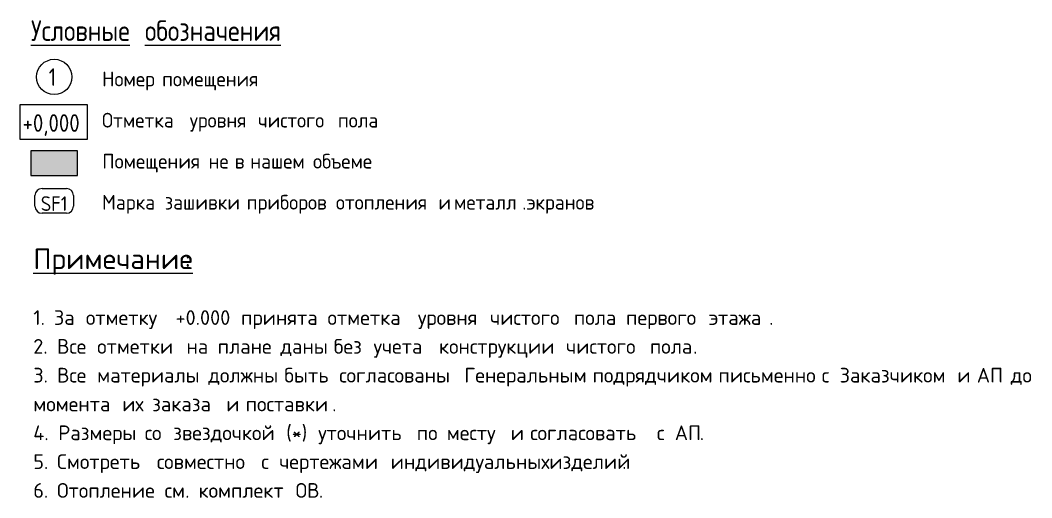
# Model space of a CAD drawing. Header units: millimetres. Extents: x -7229 to 193500, y -8553 to 29000.
# Drawn here: x 176332 to 193500, y 12006 to 20120 of the extents above; entities that cross this region are included whole.
import ezdxf

# ---------------------------------------------------------------- set-up
doc = ezdxf.new("R2010")
doc.units = ezdxf.units.MM
doc.layers.add('A-DETL-2', color=7, linetype='Continuous', lineweight=9)
doc.layers.add('G-ANNO-TEXT', color=7, linetype='Continuous', lineweight=9)
for name, color, linetype, lineweight, true_color in [('A-DETL-GENF-9', 7, 'Continuous', 9, 0xf5f5f5), ('G-ANNO-TEXT-1', 7, 'Continuous', 9, 0x3c3c3c), ('G-ANNO-TEXT-2', 7, 'Continuous', 9, 0x008000)]:
    doc.layers.add(name, color=color, linetype=linetype, lineweight=lineweight, true_color=true_color)
doc.styles.add('GOST Common_1', font='GOST_Common.ttf', dxfattribs={"width": 0.9, "height": 300})
doc.styles.add('GOST Common_3', font='GOST_Common.ttf', dxfattribs={"height": 250})
doc.styles.add('GOST Common_4', font='GOST_Common.ttf', dxfattribs={"width": 0.9, "height": 350})
doc.styles.add('ISOCPEUR_1', font='isocpeur.ttf', dxfattribs={"width": 0.9, "height": 250})
doc.styles.add('ISOCPEUR_4', font='isocpeur.ttf', dxfattribs={"height": 250})
doc.styles.add('ISOCPEUR_5', font='isocpeur.ttf', dxfattribs={"height": 350})

msp = doc.modelspace()

# ---------------------------------------------------------------- hatches: boundary and pattern name
at = {"layer": 'A-DETL-GENF-9'}
msp.add_hatch(color=256, dxfattribs=at).paths.add_polyline_path([(177305.1, 17479.4), (177305.1, 17901), (176512.6, 17901), (176512.6, 17479.4)])

# ---------------------------------------------------------------- linework, layer by layer
at = {"layer": 'A-DETL-2'}
for p, q in [((177305.1, 17901), (176512.6, 17901)), ((176512.6, 17901), (176512.6, 17479.4)), ((177305.1, 17479.4), (177305.1, 17901)), ((176512.6, 17479.4), (177305.1, 17479.4)), ((176702.6, 17261.4), (177115.1, 17261.4)), ((176582.6, 16959.7), (176582.6, 17141.4)), ((177235.1, 17141.4), (177235.1, 16959.7)), ((177115.1, 16839.7), (176702.6, 16839.7))]:
    msp.add_line(p, q, dxfattribs=at)
msp.add_circle((176908.9, 19156.2), 300, dxfattribs=at)
for centre, start, end in [((176702.6, 17141.4), 90, 180), ((177115.1, 17141.4), 0, 90), ((176702.6, 16959.7), 180, 270), ((177115.1, 16959.7), 270, 0)]:
    msp.add_arc(centre, 120, start, end, dxfattribs=at)
at = {"layer": 'G-ANNO-TEXT-1', "flags": 128}
msp.add_lwpolyline([(176332.1, 18686.7), (177466, 18686.7), (177466, 18090.7), (176332.1, 18090.7)], close=True, dxfattribs=at)

# ---------------------------------------------------------------- texts
at = {"layer": 'G-ANNO-TEXT', "attachment_point": 1}
for s, insert, char_height, width, style in [('\\LУсловные', (176514.5, 20117.7), 350, 2215.063, 'GOST Common_4'), ('\\L\\fGOST Common|b0|i0|c204|p34|;\\W.9;\\L ', (178342.2, 20117.7), 350, 129.873, 'GOST Common_4'), ('\\Lобозначения', (178449.3, 20117.7), 350, 3015.948, 'GOST Common_4'), ('\\fGOST Common|b0|i0|c204|p34|;\\W.9;1', (176814.5, 19303.4), 300, 173.165, 'GOST Common_1'), ('\\LПримечание', (176553.3, 16240.6), 350, 3110.548, 'ISOCPEUR_5'), ('\\L\\fISOCPEUR|b0|i0|c204|p34|;\\L:', (179119.7, 16240.6), 350, 128.27, 'ISOCPEUR_5'), ('1. ', (176553.3, 15192.7), 250, 424.894, 'ISOCPEUR_4'), ('За', (176903.8, 15192.7), 250, 472.996, 'ISOCPEUR_4'), ('\\fISOCPEUR|b0|i0|c204|p34|; ', (177294.1, 15192.7), 250, 184.388, 'ISOCPEUR_4'), ('отметку', (177446.2, 15192.7), 250, 1651.476, 'ISOCPEUR_4'), (' +0.000 ', (178808.8, 15192.7), 250, 1539.24, 'ISOCPEUR_4'), ('принята', (180078.8, 15192.7), 250, 1595.358, 'ISOCPEUR_4'), ('\\fISOCPEUR|b0|i0|c204|p34|; ', (181395.1, 15192.7), 250, 184.388, 'ISOCPEUR_4'), ('отметка', (181547.3, 15192.7), 250, 1675.527, 'ISOCPEUR_4'), ('\\fISOCPEUR|b0|i0|c204|p34|; ', (182929.7, 15192.7), 250, 184.388, 'ISOCPEUR_4'), ('уровня', (183081.9, 15192.7), 250, 1298.734, 'ISOCPEUR_4'), ('\\fISOCPEUR|b0|i0|c204|p34|; ', (184153.4, 15192.7), 250, 184.388, 'ISOCPEUR_4'), ('чистого', (184305.6, 15192.7), 250, 1539.24, 'ISOCPEUR_4'), ('\\fISOCPEUR|b0|i0|c204|p34|; ', (185575.6, 15192.7), 250, 184.388, 'ISOCPEUR_4'), ('пола', (185727.7, 15192.7), 250, 889.873, 'ISOCPEUR_4'), ('\\fISOCPEUR|b0|i0|c204|p34|; ', (186461.9, 15192.7), 250, 184.388, 'ISOCPEUR_4'), ('первого', (186614, 15192.7), 250, 1515.189, 'ISOCPEUR_4'), ('\\fISOCPEUR|b0|i0|c204|p34|; ', (187864.2, 15192.7), 250, 184.388, 'ISOCPEUR_4'), ('этажа', (188016.3, 15192.7), 250, 1242.616, 'ISOCPEUR_4'), ('\\fISOCPEUR|b0|i0|c204|p34|;.', (189041.6, 15192.7), 250, 88.186, 'ISOCPEUR_4'), ('2. ', (176553.3, 14703.2), 250, 489.029, 'ISOCPEUR_4'), ('Все', (176956.7, 14703.2), 250, 641.35, 'ISOCPEUR_4'), ('\\fISOCPEUR|b0|i0|c204|p34|; ', (177485.9, 14703.2), 250, 184.388, 'ISOCPEUR_4'), ('отметки', (177638.1, 14703.2), 250, 1651.476, 'ISOCPEUR_4'), ('\\fISOCPEUR|b0|i0|c204|p34|; ', (179000.7, 14703.2), 250, 184.388, 'ISOCPEUR_4'), ('на', (179152.8, 14703.2), 250, 456.962, 'ISOCPEUR_4'), ('\\fISOCPEUR|b0|i0|c204|p34|; ', (179529.8, 14703.2), 250, 184.388, 'ISOCPEUR_4'), ('плане', (179682, 14703.2), 250, 1106.329, 'ISOCPEUR_4'), ('\\fISOCPEUR|b0|i0|c204|p34|; ', (180594.8, 14703.2), 250, 184.388, 'ISOCPEUR_4'), ('даны', (180746.9, 14703.2), 250, 913.924, 'ISOCPEUR_4'), ('\\fISOCPEUR|b0|i0|c204|p34|; ', (181501, 14703.2), 250, 184.388, 'ISOCPEUR_4'), ('без', (181653.1, 14703.2), 250, 633.333, 'ISOCPEUR_4'), ('\\fISOCPEUR|b0|i0|c204|p34|; ', (182175.7, 14703.2), 250, 184.388, 'ISOCPEUR_4'), ('учета', (182327.8, 14703.2), 250, 1162.447, 'ISOCPEUR_4'), ('\\fISOCPEUR|b0|i0|c204|p34|; ', (183286.9, 14703.2), 250, 184.388, 'ISOCPEUR_4'), ('конструкции', (183439, 14703.2), 250, 2429.113, 'ISOCPEUR_4'), ('\\fISOCPEUR|b0|i0|c204|p34|; ', (185443.3, 14703.2), 250, 184.388, 'ISOCPEUR_4'), ('чистого', (185595.4, 14703.2), 250, 1539.24, 'ISOCPEUR_4'), ('\\fISOCPEUR|b0|i0|c204|p34|; ', (186865.4, 14703.2), 250, 184.388, 'ISOCPEUR_4'), ('пола', (187017.5, 14703.2), 250, 889.873, 'ISOCPEUR_4'), ('\\fISOCPEUR|b0|i0|c204|p34|;.', (187751.7, 14703.2), 250, 88.186, 'ISOCPEUR_4'), ('3. ', (176553.3, 14213.7), 250, 489.029, 'ISOCPEUR_4'), ('Все', (176956.7, 14213.7), 250, 641.35, 'ISOCPEUR_4'), ('\\fISOCPEUR|b0|i0|c204|p34|; ', (177485.9, 14213.7), 250, 184.388, 'ISOCPEUR_4'), ('материалы', (177638.1, 14213.7), 250, 2100.421, 'ISOCPEUR_4'), ('\\fISOCPEUR|b0|i0|c204|p34|; ', (179371.1, 14213.7), 250, 184.388, 'ISOCPEUR_4'), ('должны', (179523.2, 14213.7), 250, 1378.902, 'ISOCPEUR_4'), ('\\fISOCPEUR|b0|i0|c204|p34|; ', (180660.9, 14213.7), 250, 184.388, 'ISOCPEUR_4'), ('быть', (180813.1, 14213.7), 250, 945.991, 'ISOCPEUR_4'), ('\\fISOCPEUR|b0|i0|c204|p34|; ', (181593.6, 14213.7), 250, 184.388, 'ISOCPEUR_4'), ('согласованы', (181745.7, 14213.7), 250, 2389.029, 'ISOCPEUR_4'), ('\\fISOCPEUR|b0|i0|c204|p34|; ', (183716.9, 14213.7), 250, 184.388, 'ISOCPEUR_4'), ('Генеральным', (183869, 14213.7), 250, 2453.164, 'ISOCPEUR_4'), ('\\fISOCPEUR|b0|i0|c204|p34|; ', (185893.1, 14213.7), 250, 184.388, 'ISOCPEUR_4'), ('подрядчиком', (186045.2, 14213.7), 250, 2405.062, 'ISOCPEUR_4'), ('\\fISOCPEUR|b0|i0|c204|p34|; ', (188029.6, 14213.7), 250, 184.388, 'ISOCPEUR_4'), ('письменно', (188181.7, 14213.7), 250, 1940.084, 'ISOCPEUR_4'), ('\\fISOCPEUR|b0|i0|c204|p34|; ', (189782.4, 14213.7), 250, 184.388, 'ISOCPEUR_4'), ('\\fISOCPEUR|b0|i0|c204|p34|;с', (189934.6, 14213.7), 250, 184.388, 'ISOCPEUR_4'), ('\\fISOCPEUR|b0|i0|c204|p34|; ', (190086.7, 14213.7), 250, 184.388, 'ISOCPEUR_4'), ('Заказчиком', (190238.8, 14213.7), 250, 2236.708, 'ISOCPEUR_4'), ('\\fISOCPEUR|b0|i0|c204|p34|; ', (192084.3, 14213.7), 250, 184.388, 'ISOCPEUR_4'), ('\\fISOCPEUR|b0|i0|c204|p34|;и', (192236.4, 14213.7), 250, 216.456, 'ISOCPEUR_4'), ('\\fISOCPEUR|b0|i0|c204|p34|; ', (192415, 14213.7), 250, 184.388, 'ISOCPEUR_4'), ('АП', (192567.2, 14213.7), 250, 513.08, 'ISOCPEUR_4'), ('\\fISOCPEUR|b0|i0|c204|p34|; ', (192990.5, 14213.7), 250, 184.388, 'ISOCPEUR_4'), ('до', (193142.6, 14213.7), 250, 432.911, 'ISOCPEUR_4'), ('\\fISOCPEUR|b0|i0|c204|p34|; ', (193499.8, 14213.7), 250, 184.388, 'ISOCPEUR_4'), ('момента', (176553.3, 13724.3), 250, 1643.459, 'ISOCPEUR_4'), ('\\fISOCPEUR|b0|i0|c204|p34|; ', (177909.2, 13724.3), 250, 184.388, 'ISOCPEUR_4'), ('их', (178061.4, 13724.3), 250, 432.911, 'ISOCPEUR_4'), ('\\fISOCPEUR|b0|i0|c204|p34|; ', (178418.6, 13724.3), 250, 184.388, 'ISOCPEUR_4'), ('заказа', (178570.7, 13724.3), 250, 1338.818, 'ISOCPEUR_4'), ('\\fISOCPEUR|b0|i0|c204|p34|; ', (179675.3, 13724.3), 250, 184.388, 'ISOCPEUR_4'), ('\\fISOCPEUR|b0|i0|c204|p34|;и', (179827.5, 13724.3), 250, 216.456, 'ISOCPEUR_4'), ('\\fISOCPEUR|b0|i0|c204|p34|; ', (180006.1, 13724.3), 250, 184.388, 'ISOCPEUR_4'), ('поставки', (180158.2, 13724.3), 250, 1779.746, 'ISOCPEUR_4'), ('\\fISOCPEUR|b0|i0|c204|p34|;.', (181626.6, 13724.3), 250, 88.186, 'ISOCPEUR_4'), ('4. ', (176553.3, 13234.8), 250, 513.08, 'ISOCPEUR_4'), ('Размеры', (176976.6, 13234.8), 250, 1595.358, 'ISOCPEUR_4'), ('\\fISOCPEUR|b0|i0|c204|p34|; ', (178292.9, 13234.8), 250, 184.388, 'ISOCPEUR_4'), ('\\fISOCPEUR|b0|i0|c204|p34|; ', (178775.8, 13234.8), 250, 184.388, 'ISOCPEUR_4'), ('звездочкой', (178927.9, 13234.8), 250, 2132.489, 'ISOCPEUR_4'), (' (*) ', (180687.4, 13234.8), 250, 849.789, 'ISOCPEUR_4'), ('\\fISOCPEUR|b0|i0|c204|p34|; ', (182909.9, 13234.8), 250, 184.388, 'ISOCPEUR_4'), ('\\fISOCPEUR|b0|i0|c204|p34|; ', (183419.2, 13234.8), 250, 184.388, 'ISOCPEUR_4'), ('\\fISOCPEUR|b0|i0|c204|p34|; ', (184504, 13234.8), 250, 184.388, 'ISOCPEUR_4'), ('\\fISOCPEUR|b0|i0|c204|p34|; ', (184834.7, 13234.8), 250, 184.388, 'ISOCPEUR_4'), ('\\fISOCPEUR|b0|i0|c204|p34|; ', (186984.5, 13234.8), 250, 184.388, 'ISOCPEUR_4'), ('\\fISOCPEUR|b0|i0|c204|p34|; ', (187288.7, 13234.8), 250, 184.388, 'ISOCPEUR_4'), ('АП', (187440.9, 13234.8), 250, 513.08, 'ISOCPEUR_4'), ('со', (178445, 13234.8), 250, 400.844, 'ISOCPEUR_4'), ('уточнить', (181388.5, 13234.8), 250, 1843.881, 'ISOCPEUR_4'), ('по', (183062, 13234.8), 250, 432.911, 'ISOCPEUR_4'), ('месту', (183571.3, 13234.8), 250, 1130.379, 'ISOCPEUR_4'), ('\\fISOCPEUR|b0|i0|c204|p34|;и', (184656.1, 13234.8), 250, 216.456, 'ISOCPEUR_4'), ('согласовать', (184986.9, 13234.8), 250, 2421.096, 'ISOCPEUR_4'), ('\\fISOCPEUR|b0|i0|c204|p34|;с', (187136.6, 13234.8), 250, 184.388, 'ISOCPEUR_4'), ('\\fISOCPEUR|b0|i0|c204|p34|;.', (187864.2, 13234.8), 250, 88.186, 'ISOCPEUR_4'), ('5. ', (176553.3, 12745.3), 250, 489.029, 'ISOCPEUR_4'), ('Смотреть', (176956.7, 12745.3), 250, 1867.932, 'ISOCPEUR_4'), ('\\fISOCPEUR|b0|i0|c204|p34|; ', (178497.9, 12745.3), 250, 184.388, 'ISOCPEUR_4'), ('\\fISOCPEUR|b0|i0|c204|p34|; ', (180270.7, 12745.3), 250, 184.388, 'ISOCPEUR_4'), ('\\fISOCPEUR|b0|i0|c204|p34|; ', (180574.9, 12745.3), 250, 184.388, 'ISOCPEUR_4'), ('\\fISOCPEUR|b0|i0|c204|p34|; ', (182466.7, 12745.3), 250, 184.388, 'ISOCPEUR_4'), ('\\fISOCPEUR|b0|i0|c204|p34|; ', (185158.8, 12745.3), 250, 184.388, 'ISOCPEUR_4'), ('изделий', (185311, 12745.3), 250, 1499.156, 'ISOCPEUR_4'), ('совместно', (178650.1, 12745.3), 250, 1964.134, 'ISOCPEUR_4'), ('\\fISOCPEUR|b0|i0|c204|p34|;с', (180422.8, 12745.3), 250, 184.388, 'ISOCPEUR_4'), ('чертежами', (180727.1, 12745.3), 250, 2108.438, 'ISOCPEUR_4'), ('индивидуальных', (182618.8, 12745.3), 250, 3078.48, 'ISOCPEUR_4'), ('\\fISOCPEUR|b0|i0|c204|p34|;.', (186547.9, 12745.3), 250, 88.186, 'ISOCPEUR_4'), ('6. ', (176553.3, 12255.8), 250, 489.029, 'ISOCPEUR_4'), ('Отопление', (176956.7, 12255.8), 250, 2028.269, 'ISOCPEUR_4'), ('\\fISOCPEUR|b0|i0|c204|p34|; ', (178630.2, 12255.8), 250, 184.388, 'ISOCPEUR_4'), ('\\fISOCPEUR|b0|i0|c204|p34|; ', (180852.7, 12255.8), 250, 184.388, 'ISOCPEUR_4'), ('ОВ', (181004.9, 12255.8), 250, 481.013, 'ISOCPEUR_4'), ('см', (178782.4, 12255.8), 250, 424.894, 'ISOCPEUR_4'), ('. ', (179132.9, 12255.8), 250, 272.574, 'ISOCPEUR_4'), ('комплект', (179357.8, 12255.8), 250, 1811.814, 'ISOCPEUR_4'), ('\\fISOCPEUR|b0|i0|c204|p34|;.', (181401.7, 12255.8), 250, 88.186, 'ISOCPEUR_4')]:
    msp.add_mtext(s, dxfattribs=dict(at, insert=insert, char_height=char_height, width=width, style=style))
at = {"layer": 'G-ANNO-TEXT-1', "attachment_point": 1}
for s, insert, char_height, width, style in [('Номер', (177720.8, 19246.1), 250, 1130.379, 'GOST Common_3'), ('\\fGOST Common|b0|i0|c204|p34|; ', (178653.5, 19246.1), 250, 104.219, 'GOST Common_3'), ('помещения', (178739.5, 19246.1), 250, 2060.337, 'GOST Common_3'), ('Отметка', (177720.8, 18546.1), 250, 1699.578, 'GOST Common_3'), ('\\fGOST Common|b0|i0|c204|p34|; ', (179123.1, 18546.1), 250, 104.219, 'GOST Common_3'), ('\\fGOST Common|b0|i0|c204|p34|; ', (180280.7, 18546.1), 250, 104.219, 'GOST Common_3'), ('\\fGOST Common|b0|i0|c204|p34|; ', (181636.7, 18546.1), 250, 104.219, 'GOST Common_3'), ('+0,000', (176372.1, 18523.4), 300, 1269.873, 'GOST Common_1'), ('уровня', (179209.1, 18546.1), 250, 1298.734, 'GOST Common_3'), ('чистого', (180366.7, 18546.1), 250, 1539.24, 'GOST Common_3'), ('пола', (181722.7, 18546.1), 250, 889.873, 'GOST Common_3'), ('Помещения', (177723.2, 17849.1), 250, 2084.387, 'GOST Common_3'), ('\\fGOST Common|b0|i0|c204|p34|; ', (179443, 17849.1), 250, 104.219, 'GOST Common_3'), ('не', (179529, 17849.1), 250, 432.911, 'GOST Common_3'), ('\\fGOST Common|b0|i0|c204|p34|; ', (179886.2, 17849.1), 250, 104.219, 'GOST Common_3'), ('\\fGOST Common|b0|i0|c204|p34|;в', (179972.2, 17849.1), 250, 216.456, 'GOST Common_3'), ('\\fGOST Common|b0|i0|c204|p34|; ', (180150.8, 17849.1), 250, 104.219, 'GOST Common_3'), ('нашем', (180236.8, 17849.1), 250, 1186.497, 'GOST Common_3'), ('\\fGOST Common|b0|i0|c204|p34|; ', (181215.7, 17849.1), 250, 104.219, 'GOST Common_3'), ('объеме', (181301.7, 17849.1), 250, 1362.869, 'GOST Common_3'), ('Марка', (177720.8, 17151.9), 250, 1186.497, 'GOST Common_3'), ('\\fGOST Common|b0|i0|c204|p34|; ', (178699.8, 17151.9), 250, 104.219, 'GOST Common_3'), ('зашивки', (178785.8, 17151.9), 250, 1579.324, 'GOST Common_3'), ('\\fGOST Common|b0|i0|c204|p34|; ', (180088.9, 17151.9), 250, 104.219, 'GOST Common_3'), ('приборов', (180174.8, 17151.9), 250, 1731.645, 'GOST Common_3'), ('\\fGOST Common|b0|i0|c204|p34|; ', (181603.6, 17151.9), 250, 104.219, 'GOST Common_3'), ('отопления', (181689.6, 17151.9), 250, 2004.219, 'GOST Common_3'), ('\\fGOST Common|b0|i0|c204|p34|; ', (183343.2, 17151.9), 250, 104.219, 'GOST Common_3'), ('\\fGOST Common|b0|i0|c204|p34|;и', (183429.2, 17151.9), 250, 216.456, 'GOST Common_3'), ('\\fGOST Common|b0|i0|c204|p34|; ', (183607.8, 17151.9), 250, 104.219, 'GOST Common_3'), ('металл', (183693.8, 17151.9), 250, 1402.953, 'GOST Common_3'), ('экранов', (184924.1, 17151.9), 250, 1539.24, 'GOST Common_3'), ('\\fGOST Common|b0|i0|c204|p34|; ', (186194.1, 17151.9), 250, 104.219, 'GOST Common_3'), ('\\fGOST Common|b0|i0|c204|p34|;.', (184851.4, 17151.9), 250, 88.186, 'GOST Common_3')]:
    msp.add_mtext(s, dxfattribs=dict(at, insert=insert, char_height=char_height, width=width, style=style))
at = {"layer": 'G-ANNO-TEXT-2', "insert": (176681, 17129.2), "char_height": 250, "width": 548.354, "attachment_point": 1, "style": 'ISOCPEUR_1'}
msp.add_mtext('SF1', dxfattribs=at)

doc.saveas('drawing.dxf')
